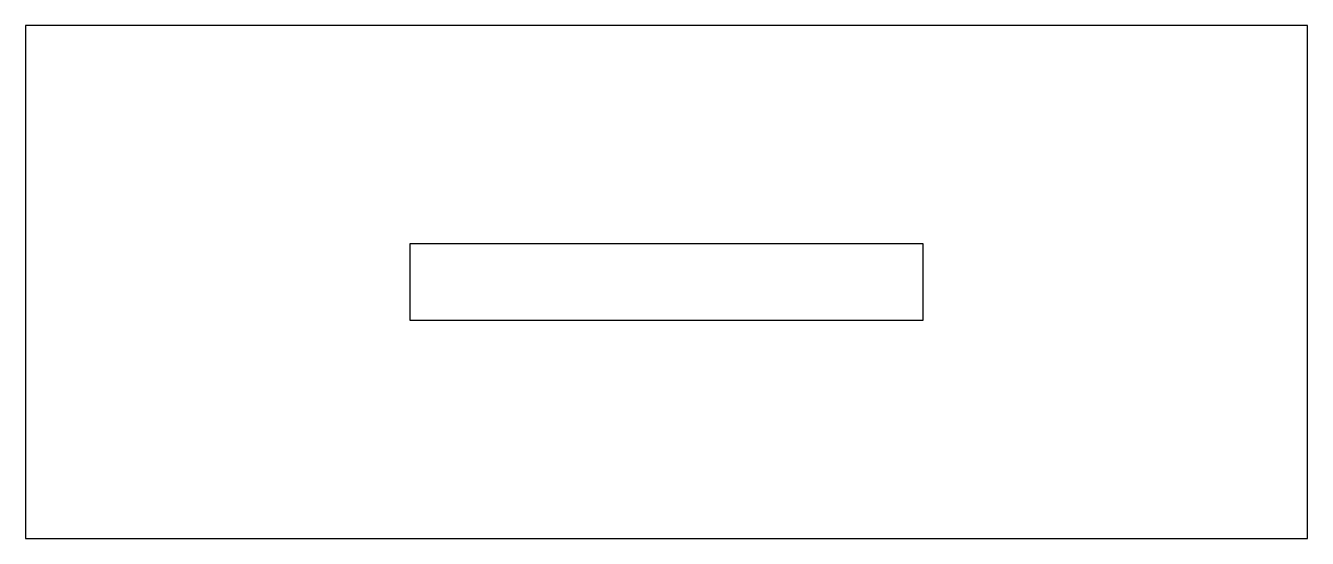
# Model space of a CAD drawing. Header units: millimetres. Extents: x 0 to 50, y 0 to 20.
import ezdxf

# ---------------------------------------------------------------- set-up
doc = ezdxf.new("R2010")
doc.units = ezdxf.units.MM
doc.layers.get('0').update_dxf_attribs({"linetype": 'CONTINUOUS'})

msp = doc.modelspace()

# ---------------------------------------------------------------- linework, layer by layer
for points in [[(0, 20), (0, 0), (50, 0), (50, 20)], [(15, 11.5), (35, 11.5), (35, 8.5), (15, 8.5)]]:
    msp.add_lwpolyline(points, close=True)

doc.saveas('drawing.dxf')
